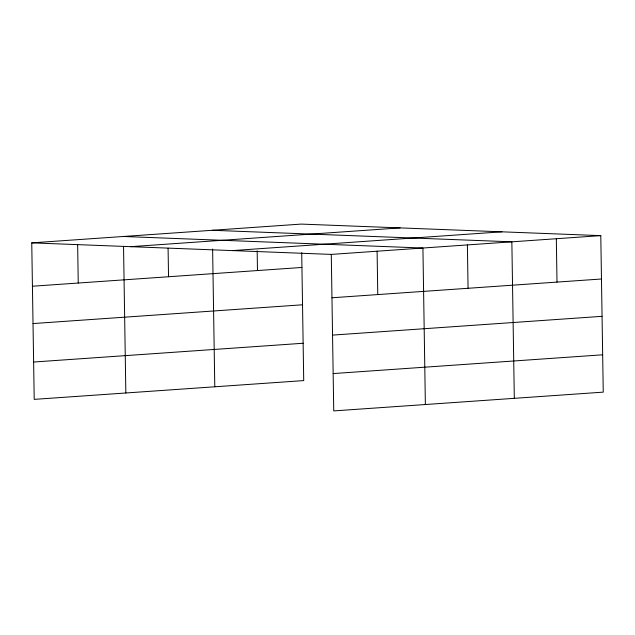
<?xml version="1.0" encoding="UTF-8"?>
<svg xmlns="http://www.w3.org/2000/svg" width="635" height="635" viewBox="0 0 635 635"><rect width="100%" height="100%" fill="white"/><g stroke="black" fill="none" stroke-linecap="round" stroke-linejoin="round"><path stroke-width="0.95" d="M31.75 242.864L301.26 224.091L600.789 235.633L603.25 392.136L333.74 410.908L331.279 254.405L31.75 242.864L34.211 399.367L303.72 380.595L301.712 252.666M130.596 246.674L400.106 227.901M232.434 250.595L501.944 231.823M331.279 254.405L600.789 235.633M32.433 286.226L301.942 267.454M331.962 297.767L601.472 278.995M33.02 323.564L302.53 304.792M332.549 335.105L602.059 316.325M33.623 362.029L303.133 343.257M333.153 373.57L602.663 354.798M212.32 230.291L511.85 241.824L514.31 398.328M123.38 236.482L422.918 248.023L425.371 404.527M556.323 238.728L557.006 282.091M467.384 244.927L468.066 288.282M377.095 251.214L377.777 294.577M257.167 250.841L257.477 270.55M212.614 249.007L214.781 386.786M168.084 248.166L168.537 276.741M123.539 246.34L125.841 392.986M77.645 244.602L78.248 283.035"/></g></svg>
